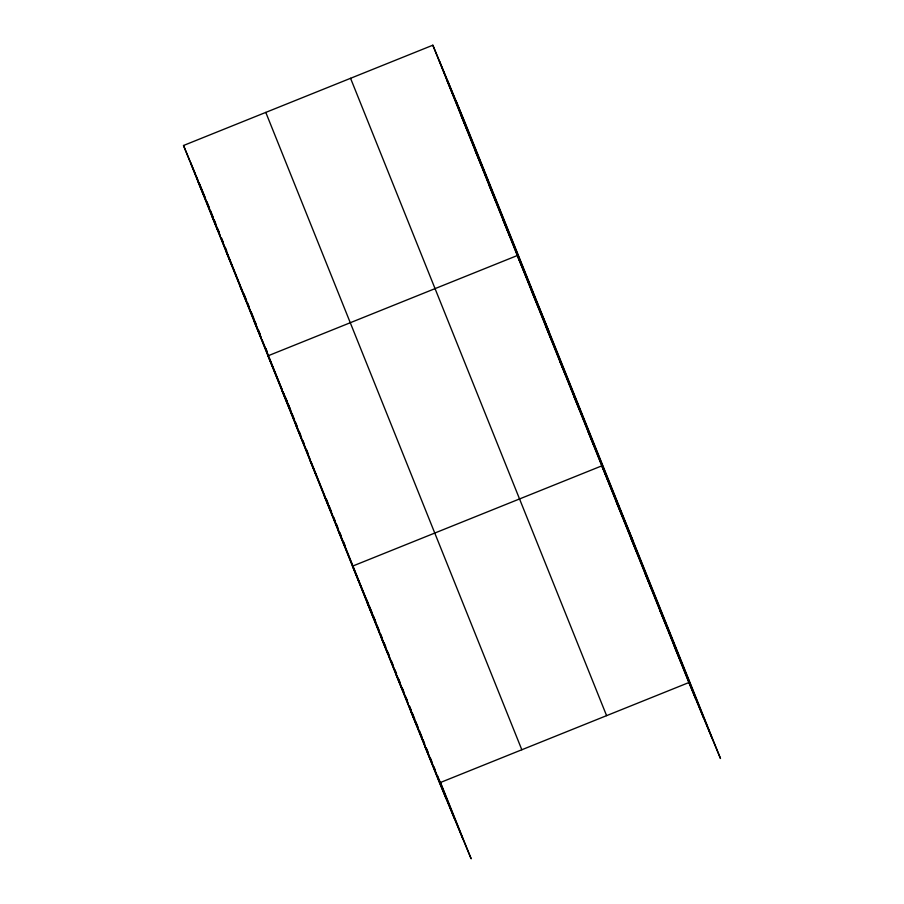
<?xml version="1.0" encoding="UTF-8"?>
<svg xmlns="http://www.w3.org/2000/svg" width="904" height="904" viewBox="0 0 904 904"><rect width="100%" height="100%" fill="white"/><g stroke="black" fill="none" stroke-linecap="round" stroke-linejoin="round"><path stroke-width="1.36" d="M440.078 781.406L471.165 858.8L439.547 782.853L183.512 145.499L432.835 45.2L464.453 121.147L720.488 758.501L688.871 682.554L432.835 45.2M439.547 782.853L688.871 682.554M446.915 80.253L453.514 96.095M460.995 115.305L467.594 131.148M475.086 150.369L481.674 166.2M489.166 185.422L495.754 201.253M503.245 220.474L509.833 236.306M548.943 331.474L517.325 255.527L268.002 355.826L276.895 377.171M531.405 290.579L538.004 306.422M545.496 325.632L552.084 341.475M559.576 360.696L566.164 376.527M573.656 395.749L580.244 411.58M587.736 430.801L594.335 446.644M633.433 541.801L601.815 465.854L352.503 566.153L361.849 588.606M616.325 501.969L622.924 517.811M630.834 538.095L637.433 553.926M645.343 574.209L651.942 590.041M659.852 610.324L666.451 626.156M674.361 646.439L680.961 662.282M183.512 145.499L190.111 161.33M190.563 162.437L192.857 167.941M193.32 169.048L195.614 174.562M196.066 175.658L198.36 181.173M198.835 182.303L204.033 194.789M204.507 195.931L205.457 198.202M197.592 180.551L204.191 196.383M211.683 215.604L218.271 231.447M225.763 250.657L232.351 266.499M239.842 285.709L246.43 301.552M253.922 320.773L260.522 336.604M277.347 378.267L279.641 383.782M280.104 384.889L282.398 390.392M285.223 397.172L282.85 391.5L301.631 438.237M285.687 398.314L290.421 409.659M282.093 390.878L288.681 406.721M296.173 425.931L302.761 441.773M310.253 460.983L316.841 476.826M324.333 496.047L330.932 511.879M338.412 531.1L345.012 546.931M362.301 589.702L364.594 595.216M365.058 596.312L367.352 601.827L339.181 531.71M367.815 602.957L370.188 608.641M370.651 609.771L373.024 615.454M373.488 616.584L374.911 619.997M367.001 602.267L373.601 618.11L190.631 162.63M381.511 638.382L388.11 654.225L374.12 619.398M396.02 674.497L402.619 690.34L388.63 655.513M410.529 710.623L417.128 726.454M425.038 746.738L431.637 762.569M456.192 101.316L712.228 738.67M447.683 80.874L703.719 718.228M439.423 61.043L695.47 698.396M350.56 78.298L606.595 715.652M265.787 112.401L521.823 749.755M206.869 201.603L209.479 208.101M210.519 210.7L213.129 217.186M214.169 219.785L215.74 223.672M217.819 228.87L219.389 232.769M221.469 237.955L223.039 241.854M225.13 247.052L226.689 250.939M243.899 293.789L246.509 300.275M247.549 302.874L249.12 306.772M251.199 311.959L253.809 318.457M254.849 321.056L256.42 324.943M258.499 330.141L260.07 334.039M265.81 348.311L267.369 352.21M285.63 397.658L287.189 401.546M288.229 404.144L290.839 410.631M291.879 413.23L294.489 419.727M295.54 422.326L297.1 426.213M299.19 431.411L300.749 435.299M302.84 440.497L304.399 444.395M306.49 449.582L308.049 453.48M326.31 498.918L327.869 502.816M328.909 505.415L331.519 511.901M333.61 517.099L335.169 520.998M336.22 523.586L337.78 527.484M339.87 532.682L341.429 536.569M343.52 541.767L345.079 545.666M366.99 600.188L368.549 604.087M369.6 606.686L372.199 613.172M373.25 615.771L375.849 622.257M376.889 624.845L379.477 631.297M380.516 633.874L382.076 637.738M384.143 642.902L385.703 646.767M387.771 651.931L389.33 655.795M391.398 660.96L392.957 664.824M395.025 669.988L396.585 673.853M398.653 679.017L400.212 682.882M402.28 688.046L403.839 691.922M405.907 697.074L407.467 700.95M409.535 706.103L411.094 709.979M412.122 712.555L414.721 719.008M415.75 721.584L418.349 728.036M419.377 730.613L421.976 737.065M423.004 739.641L424.564 743.517M426.631 748.67L428.191 752.546M430.259 757.699L431.818 761.575M433.886 766.728L435.445 770.603M437.513 775.756L462.904 838.968M198.88 182.472L211.92 214.926M212.44 216.225L220.271 235.695M221.31 238.294L223.921 244.792M224.96 247.38L240.091 285.031M240.611 286.331L260.951 336.966M261.99 339.565L268.77 356.447M269.29 357.735L282.33 390.2M302.671 440.836L310.501 460.305M311.021 461.605L325.101 496.658M325.621 497.957L338.661 530.422M367.86 603.115L381.861 637.941M382.369 639.23L396.37 674.056M396.879 675.344L408.28 703.73M409.32 706.306L410.879 710.171M411.388 711.471L425.377 746.297M425.897 747.585L454.396 818.527M403.139 691.628L446.147 798.695"/></g></svg>
